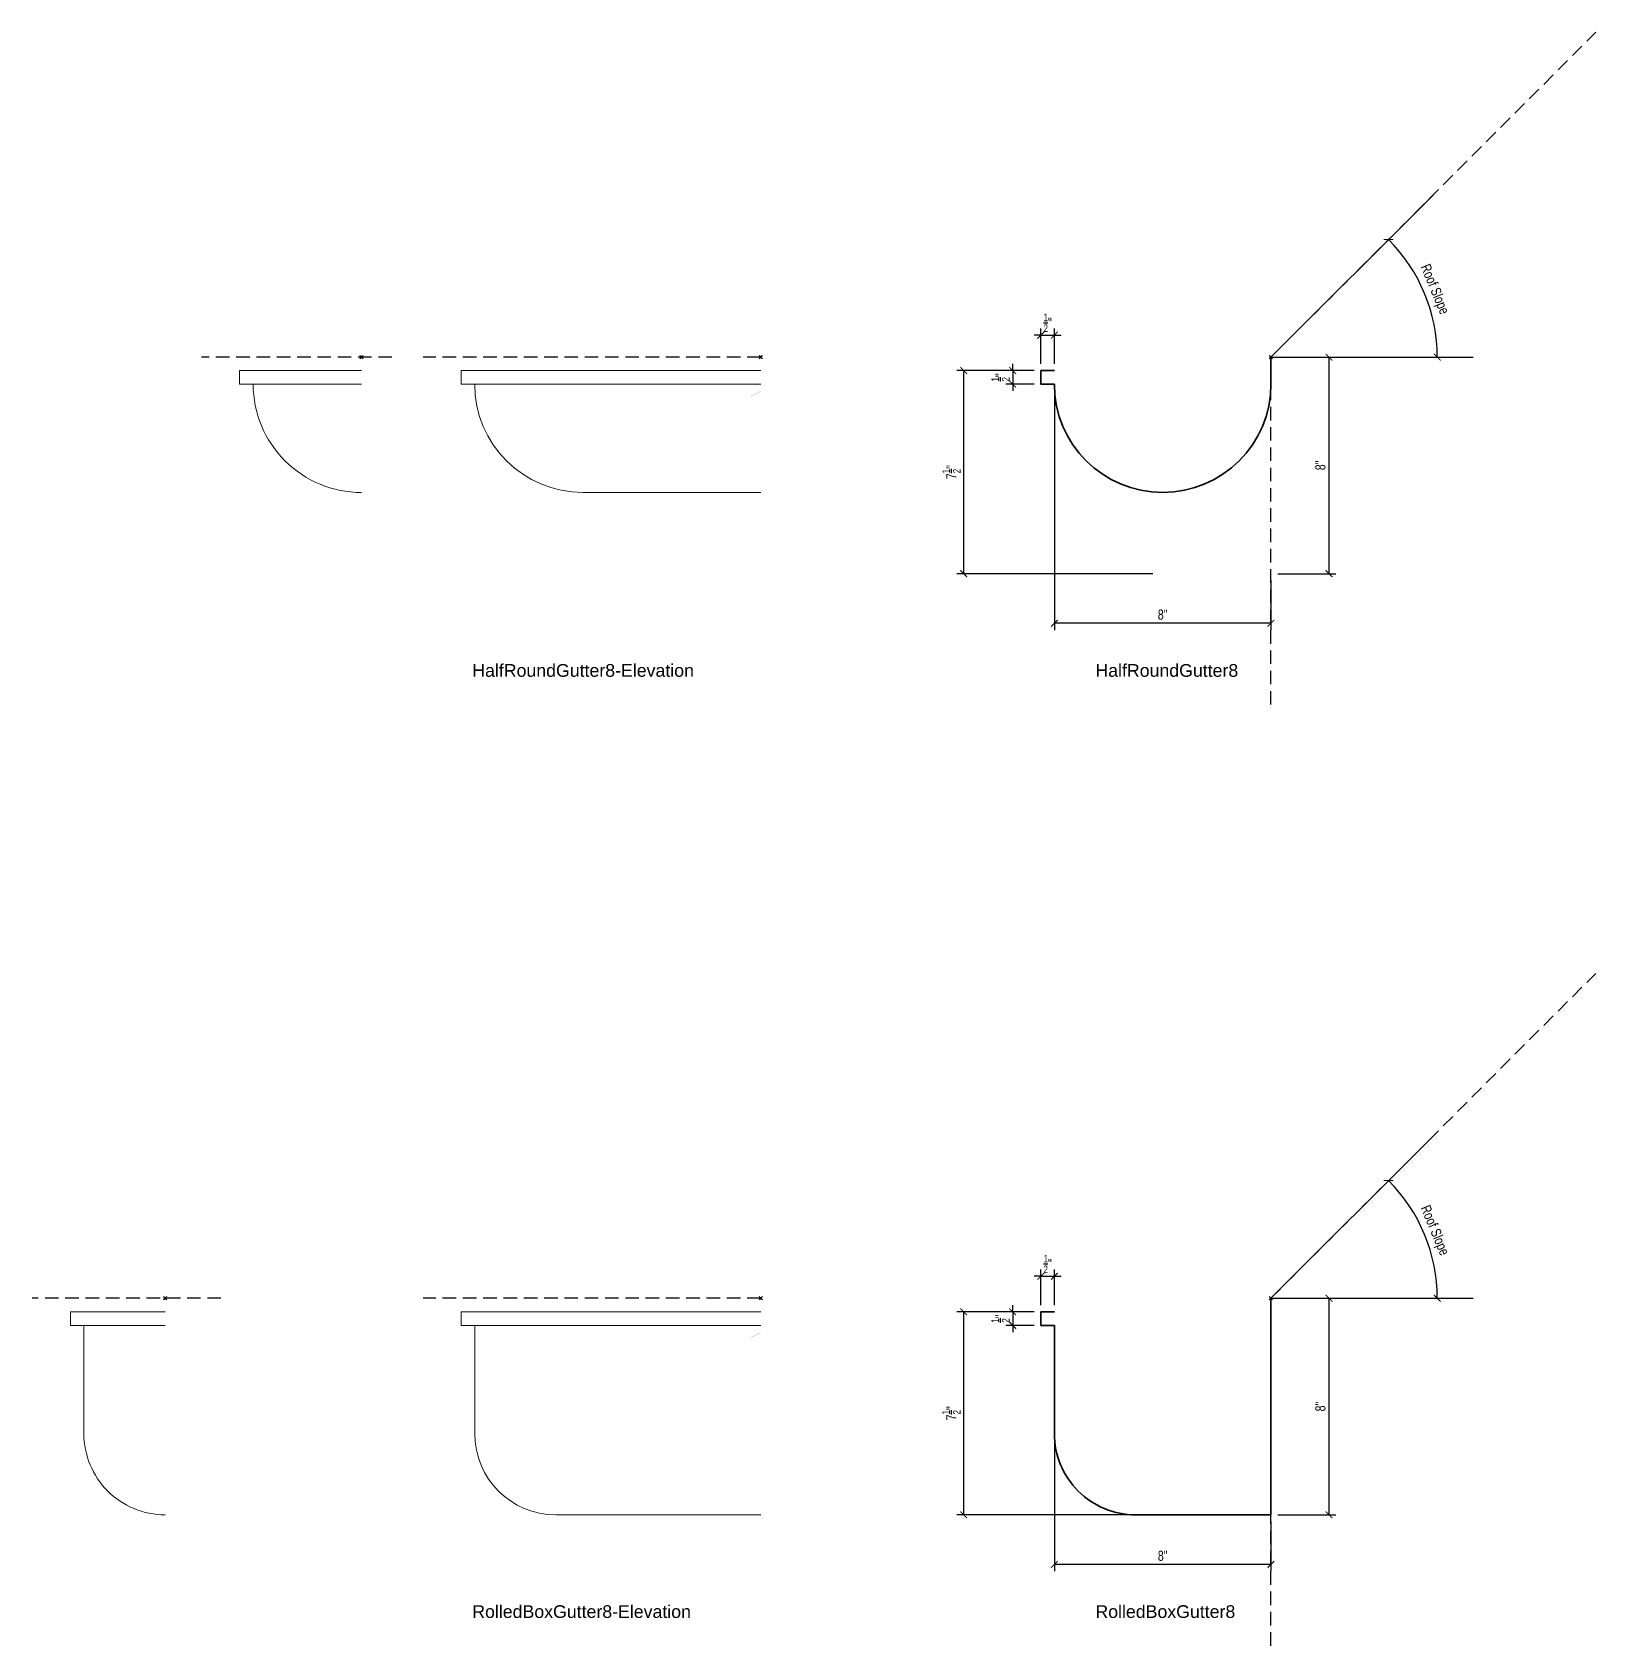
# Model space of a CAD drawing. Header units: inches. Extents: x 1550 to 1938, y 1113 to 1725.
# Drawn here: x 1803.4 to 1861.1, y 1444.2 to 1503.8 of the extents above; entities that cross this region are included whole.
import ezdxf
from ezdxf.enums import TextEntityAlignment as Align

# ---------------------------------------------------------------- set-up
doc = ezdxf.new("R2010")
doc.units = ezdxf.units.IN
doc.header["$LTSCALE"] = 4
doc.header["$MEASUREMENT"] = 0
doc.header["$PDMODE"] = 99
doc.header["$PDSIZE"] = 0.0625
doc.linetypes.add('HIDDEN2', pattern=[0.1875, 0.125, -0.0625])
doc.layers.get('Defpoints').update_dxf_attribs({"color": 121})
for name, color, linetype, lineweight in [('A-Anno-Dims', 211, 'Continuous', 25), ('A-Anno-Symb', 131, 'Continuous', 25), ('G-Anno-Ttlb', 213, 'Continuous', 50), ('SubStrate', 81, 'HIDDEN2', 25), ('Thin', 150, 'Continuous', 18), ('Wide', 212, 'Continuous', 35)]:
    doc.layers.add(name, color=color, linetype=linetype, lineweight=lineweight)
doc.layers.add('G-Anno-Nplt', color=140, linetype='Continuous', lineweight=18, plot=False)
doc.styles.add('Arch-Dim', font='arial.ttf', dxfattribs={"width": 0.75})
doc.styles.add('RomanS', font='romans.shx')
doc.dimstyles.new('Aec-Arch-I-3', dxfattribs={"dimscale": 4, "dimtxt": 0.09375, "dimasz": 0.0625, "dimexe": 0.0625, "dimexo": 0.0625, "dimgap": 0.03125, "dimtad": 1, "dimdec": 4, "dimzin": 3, "dimdsep": 46, "dimlunit": 4, "dimtxsty": 'Arch-Dim', "dimblk": 'ARCHTICK', "dimcen": 0.09375, "dimclrd": 8, "dimclre": 8, "dimazin": 2, "dimtfac": 0.75, "dimtdec": 4, "dimtix": 1, "dimtmove": 1, "dimatfit": 2, "dimldrblk": 'OPEN90', "dimfxl": 1, "dimtolj": 1, "dimtzin": 0, "dimarcsym": 0})

# ---------------------------------------------------------------- blocks, each defined once
blk = doc.blocks.new('Anno_Title_T2')
at = {"color": 0, "linetype": 'ByBlock', "lineweight": -2, "style": 'RomanS'}
blk.add_attdef('TITLE', (0, 0.5), '', height=1.25, dxfattribs=at)
blk.add_attdef('SCALE', text='', height=0.75, dxfattribs=at).set_placement((0, -0.5), align=Align.TOP_LEFT)
blk = doc.blocks.new('_ArchTick')
at = {"color": 0, "linetype": 'ByBlock', "const_width": 0.15}
blk.add_lwpolyline([(-0.5, -0.5), (0.5, 0.5)], dxfattribs=at)
blk = doc.blocks.new('*D277')
at = {"layer": 'A-Anno-Dims', "color": 8, "lineweight": -2, "transparency": 16777216}
blk.add_arc((1849.146, 1491.801), 6.145, 360, 45, dxfattribs=at)
at = {"layer": 'Defpoints', "color": 0, "transparency": 16777216}
for p in [(1861.146, 1503.801), (1855.082, 1493.391), (1849.146, 1491.801), (1849.146, 1491.801), (1856.618, 1491.801)]:
    blk.add_point(p, dxfattribs=at)
at = {"layer": 'A-Anno-Dims', "color": 8, "lineweight": -2, "transparency": 16777216, "xscale": 0.25, "yscale": 0.25, "zscale": 0.25}
for p, rotation in [((1853.491, 1496.146), 135.0000000000004), ((1855.291, 1491.801), 269.9999999999998)]:
    blk.add_blockref('_ArchTick', p, dxfattribs=dict(at, rotation=rotation))
at = {"layer": 'A-Anno-Dims', "color": 0, "transparency": 16777216, "insert": (1855.163, 1494.293), "char_height": 0.375, "attachment_point": 5, "rotation": 292.5, "style": 'Arch-Dim'}
blk.add_mtext('\\A1;Roof Slope', dxfattribs=at)
blk = doc.blocks.new('_Open90')
at = {"color": 0, "linetype": 'ByBlock', "lineweight": -2}
for p, q in [((0, 0), (-1, 0)), ((-0.5, 0.5), (0, 0)), ((0, 0), (-0.5, -0.5))]:
    blk.add_line(p, q, dxfattribs=at)
blk = doc.blocks.new('*D265')
at = {"layer": 'A-Anno-Dims', "color": 8, "lineweight": -2, "transparency": 16777216}
for p, q in [((1841.146, 1490.551), (1841.146, 1481.72)), ((1849.146, 1483.551), (1849.146, 1481.72)), ((1849.146, 1481.97), (1841.146, 1481.97))]:
    blk.add_line(p, q, dxfattribs=at)
at = {"layer": 'Defpoints', "color": 0, "transparency": 16777216}
for p in [(1841.146, 1490.801), (1849.146, 1483.801), (1841.146, 1481.97)]:
    blk.add_point(p, dxfattribs=at)
at = {"layer": 'A-Anno-Dims', "color": 8, "lineweight": -2, "transparency": 16777216, "xscale": 0.25, "yscale": 0.25, "zscale": 0.25, "rotation": 180}
blk.add_blockref('_ArchTick', (1841.146, 1481.97), dxfattribs=at)
at = {"layer": 'A-Anno-Dims', "color": 8, "lineweight": -2, "transparency": 16777216, "xscale": 0.25, "yscale": 0.25, "zscale": 0.25}
blk.add_blockref('_ArchTick', (1849.146, 1481.97), dxfattribs=at)
at = {"layer": 'A-Anno-Dims', "color": 0, "transparency": 16777216, "insert": (1845.146, 1482.286), "char_height": 0.375, "attachment_point": 5, "style": 'Arch-Dim'}
blk.add_mtext('\\A1;8"', dxfattribs=at)
blk = doc.blocks.new('*D266')
at = {"layer": 'A-Anno-Dims', "color": 8, "lineweight": -2, "transparency": 16777216}
for p, q in [((1849.396, 1491.801), (1851.541, 1491.801)), ((1851.291, 1491.801), (1851.291, 1483.801)), ((1849.396, 1483.801), (1851.541, 1483.801))]:
    blk.add_line(p, q, dxfattribs=at)
at = {"layer": 'Defpoints', "color": 0, "transparency": 16777216}
for p in [(1849.146, 1491.801), (1849.146, 1483.801), (1851.291, 1483.801)]:
    blk.add_point(p, dxfattribs=at)
at = {"layer": 'A-Anno-Dims', "color": 8, "lineweight": -2, "transparency": 16777216, "xscale": 0.25, "yscale": 0.25, "zscale": 0.25}
for p, rotation in [((1851.291, 1491.801), 90), ((1851.291, 1483.801), 270)]:
    blk.add_blockref('_ArchTick', p, dxfattribs=dict(at, rotation=rotation))
at = {"layer": 'A-Anno-Dims', "color": 0, "transparency": 16777216, "insert": (1850.975, 1487.801), "char_height": 0.375, "attachment_point": 5, "rotation": 90, "style": 'Arch-Dim'}
blk.add_mtext('\\A1;8"', dxfattribs=at)
blk = doc.blocks.new('*D267')
at = {"layer": 'A-Anno-Dims', "color": 8, "lineweight": -2, "transparency": 16777216}
for p, q in [((1840.396, 1491.301), (1837.545, 1491.301)), ((1837.795, 1483.801), (1837.795, 1491.301)), ((1844.786, 1483.801), (1837.545, 1483.801))]:
    blk.add_line(p, q, dxfattribs=at)
at = {"layer": 'Defpoints', "color": 0, "transparency": 16777216}
for p in [(1837.795, 1491.301), (1840.646, 1491.301), (1845.036, 1483.801)]:
    blk.add_point(p, dxfattribs=at)
at = {"layer": 'A-Anno-Dims', "color": 8, "lineweight": -2, "transparency": 16777216, "xscale": 0.25, "yscale": 0.25, "zscale": 0.25}
for p, rotation in [((1837.795, 1491.301), 90), ((1837.795, 1483.801), 270)]:
    blk.add_blockref('_ArchTick', p, dxfattribs=dict(at, rotation=rotation))
at = {"layer": 'A-Anno-Dims', "color": 0, "transparency": 16777216, "insert": (1837.341, 1487.551), "char_height": 0.375, "attachment_point": 5, "rotation": 90, "style": 'Arch-Dim'}
blk.add_mtext('\\A1;7{\\H0.750000x;\\S1/2;}"', dxfattribs=at)
blk = doc.blocks.new('*D278')
at = {"layer": 'A-Anno-Dims', "color": 8, "lineweight": -2, "transparency": 16777216}
for p, q in [((1840.646, 1492.613), (1840.396, 1492.613)), ((1840.646, 1491.551), (1840.646, 1492.863)), ((1840.646, 1492.613), (1841.146, 1492.613)), ((1841.146, 1491.551), (1841.146, 1492.863)), ((1841.146, 1492.613), (1841.396, 1492.613))]:
    blk.add_line(p, q, dxfattribs=at)
at = {"layer": 'Defpoints', "color": 0, "transparency": 16777216}
for p in [(1841.146, 1492.613), (1840.646, 1491.301), (1841.146, 1491.301)]:
    blk.add_point(p, dxfattribs=at)
at = {"layer": 'A-Anno-Dims', "color": 8, "lineweight": -2, "transparency": 16777216, "xscale": 0.25, "yscale": 0.25, "zscale": 0.25}
blk.add_blockref('_ArchTick', (1840.646, 1492.613), dxfattribs=at)
at = {"layer": 'A-Anno-Dims', "color": 8, "lineweight": -2, "transparency": 16777216, "xscale": 0.25, "yscale": 0.25, "zscale": 0.25, "rotation": 180}
blk.add_blockref('_ArchTick', (1841.146, 1492.613), dxfattribs=at)
at = {"layer": 'A-Anno-Dims', "color": 0, "transparency": 16777216, "insert": (1840.896, 1493.067), "char_height": 0.375, "attachment_point": 5, "style": 'Arch-Dim'}
blk.add_mtext('\\A1;{\\H0.750000x;\\S1/2;}"', dxfattribs=at)
blk = doc.blocks.new('*D279')
at = {"layer": 'A-Anno-Dims', "color": 8, "lineweight": -2, "transparency": 16777216}
for p, q in [((1840.396, 1491.301), (1839.355, 1491.301)), ((1839.605, 1491.301), (1839.605, 1491.551)), ((1839.605, 1491.301), (1839.605, 1490.801)), ((1840.396, 1490.801), (1839.355, 1490.801)), ((1839.605, 1490.801), (1839.605, 1490.551))]:
    blk.add_line(p, q, dxfattribs=at)
at = {"layer": 'Defpoints', "color": 0, "transparency": 16777216}
for p in [(1840.646, 1491.301), (1839.605, 1490.801), (1840.646, 1490.801)]:
    blk.add_point(p, dxfattribs=at)
at = {"layer": 'A-Anno-Dims', "color": 8, "lineweight": -2, "transparency": 16777216, "xscale": 0.25, "yscale": 0.25, "zscale": 0.25}
for p, rotation in [((1839.605, 1491.301), 270), ((1839.605, 1490.801), 90)]:
    blk.add_blockref('_ArchTick', p, dxfattribs=dict(at, rotation=rotation))
at = {"layer": 'A-Anno-Dims', "color": 0, "transparency": 16777216, "insert": (1839.151, 1491.051), "char_height": 0.375, "attachment_point": 5, "rotation": 90, "style": 'Arch-Dim'}
blk.add_mtext('\\A1;{\\H0.750000x;\\S1/2;}"', dxfattribs=at)
blk = doc.blocks.new('AecDtl_HalfRoundGutter8Section')
at = {"layer": 'Wide'}
blk.add_lwpolyline([(-8, -0.5), (-8.5, -0.5), (-8.5, -1), (-8, -1, 1), (0, -1), (0, 0), (6, 6)], format="xyb", dxfattribs=at)
blk = doc.blocks.new('*D299')
at = {"layer": 'A-Anno-Dims', "color": 8, "lineweight": -2, "transparency": 16777216}
blk.add_arc((1849.146, 1457.034), 6.145, 360, 45, dxfattribs=at)
at = {"layer": 'Defpoints', "color": 0, "transparency": 16777216}
for p in [(1861.146, 1469.034), (1855.082, 1458.625), (1849.146, 1457.034), (1849.146, 1457.034), (1856.618, 1457.034)]:
    blk.add_point(p, dxfattribs=at)
at = {"layer": 'A-Anno-Dims', "color": 8, "lineweight": -2, "transparency": 16777216, "xscale": 0.25, "yscale": 0.25, "zscale": 0.25}
for p, rotation in [((1853.491, 1461.38), 135.0000000000004), ((1855.291, 1457.034), 269.9999999999998)]:
    blk.add_blockref('_ArchTick', p, dxfattribs=dict(at, rotation=rotation))
at = {"layer": 'A-Anno-Dims', "color": 0, "transparency": 16777216, "insert": (1855.163, 1459.527), "char_height": 0.375, "attachment_point": 5, "rotation": 292.5, "style": 'Arch-Dim'}
blk.add_mtext('\\A1;Roof Slope', dxfattribs=at)
blk = doc.blocks.new('*D293')
at = {"layer": 'A-Anno-Dims', "color": 8, "lineweight": -2, "transparency": 16777216}
for p, q in [((1841.146, 1451.784), (1841.146, 1446.954)), ((1849.146, 1448.784), (1849.146, 1446.954)), ((1849.146, 1447.204), (1841.146, 1447.204))]:
    blk.add_line(p, q, dxfattribs=at)
at = {"layer": 'Defpoints', "color": 0, "transparency": 16777216}
for p in [(1841.146, 1452.034), (1849.146, 1449.034), (1841.146, 1447.204)]:
    blk.add_point(p, dxfattribs=at)
at = {"layer": 'A-Anno-Dims', "color": 8, "lineweight": -2, "transparency": 16777216, "xscale": 0.25, "yscale": 0.25, "zscale": 0.25, "rotation": 180}
blk.add_blockref('_ArchTick', (1841.146, 1447.204), dxfattribs=at)
at = {"layer": 'A-Anno-Dims', "color": 8, "lineweight": -2, "transparency": 16777216, "xscale": 0.25, "yscale": 0.25, "zscale": 0.25}
blk.add_blockref('_ArchTick', (1849.146, 1447.204), dxfattribs=at)
at = {"layer": 'A-Anno-Dims', "color": 0, "transparency": 16777216, "insert": (1845.146, 1447.52), "char_height": 0.375, "attachment_point": 5, "style": 'Arch-Dim'}
blk.add_mtext('\\A1;8"', dxfattribs=at)
blk = doc.blocks.new('*D294')
at = {"layer": 'A-Anno-Dims', "color": 8, "lineweight": -2, "transparency": 16777216}
for p, q in [((1849.396, 1457.034), (1851.541, 1457.034)), ((1851.291, 1457.034), (1851.291, 1449.034)), ((1849.396, 1449.034), (1851.541, 1449.034))]:
    blk.add_line(p, q, dxfattribs=at)
at = {"layer": 'Defpoints', "color": 0, "transparency": 16777216}
for p in [(1849.146, 1457.034), (1849.146, 1449.034), (1851.291, 1449.034)]:
    blk.add_point(p, dxfattribs=at)
at = {"layer": 'A-Anno-Dims', "color": 8, "lineweight": -2, "transparency": 16777216, "xscale": 0.25, "yscale": 0.25, "zscale": 0.25}
for p, rotation in [((1851.291, 1457.034), 90), ((1851.291, 1449.034), 270)]:
    blk.add_blockref('_ArchTick', p, dxfattribs=dict(at, rotation=rotation))
at = {"layer": 'A-Anno-Dims', "color": 0, "transparency": 16777216, "insert": (1850.975, 1453.034), "char_height": 0.375, "attachment_point": 5, "rotation": 90, "style": 'Arch-Dim'}
blk.add_mtext('\\A1;8"', dxfattribs=at)
blk = doc.blocks.new('*D295')
at = {"layer": 'A-Anno-Dims', "color": 8, "lineweight": -2, "transparency": 16777216}
for p, q in [((1840.396, 1456.534), (1837.545, 1456.534)), ((1837.795, 1449.034), (1837.795, 1456.534)), ((1843.896, 1449.034), (1837.545, 1449.034))]:
    blk.add_line(p, q, dxfattribs=at)
at = {"layer": 'Defpoints', "color": 0, "transparency": 16777216}
for p in [(1837.795, 1456.534), (1840.646, 1456.534), (1844.146, 1449.034)]:
    blk.add_point(p, dxfattribs=at)
at = {"layer": 'A-Anno-Dims', "color": 8, "lineweight": -2, "transparency": 16777216, "xscale": 0.25, "yscale": 0.25, "zscale": 0.25}
for p, rotation in [((1837.795, 1456.534), 90), ((1837.795, 1449.034), 270)]:
    blk.add_blockref('_ArchTick', p, dxfattribs=dict(at, rotation=rotation))
at = {"layer": 'A-Anno-Dims', "color": 0, "transparency": 16777216, "insert": (1837.341, 1452.784), "char_height": 0.375, "attachment_point": 5, "rotation": 90, "style": 'Arch-Dim'}
blk.add_mtext('\\A1;7{\\H0.750000x;\\S1/2;}"', dxfattribs=at)
blk = doc.blocks.new('*D306')
at = {"layer": 'A-Anno-Dims', "color": 8, "lineweight": -2, "transparency": 16777216}
for p, q in [((1840.646, 1456.784), (1840.646, 1458.096)), ((1841.146, 1456.784), (1841.146, 1458.096)), ((1840.646, 1457.846), (1840.396, 1457.846)), ((1840.646, 1457.846), (1841.146, 1457.846)), ((1841.146, 1457.846), (1841.396, 1457.846))]:
    blk.add_line(p, q, dxfattribs=at)
at = {"layer": 'Defpoints', "color": 0, "transparency": 16777216}
for p in [(1841.146, 1457.846), (1840.646, 1456.534), (1841.146, 1456.534)]:
    blk.add_point(p, dxfattribs=at)
at = {"layer": 'A-Anno-Dims', "color": 8, "lineweight": -2, "transparency": 16777216, "xscale": 0.25, "yscale": 0.25, "zscale": 0.25}
blk.add_blockref('_ArchTick', (1840.646, 1457.846), dxfattribs=at)
at = {"layer": 'A-Anno-Dims', "color": 8, "lineweight": -2, "transparency": 16777216, "xscale": 0.25, "yscale": 0.25, "zscale": 0.25, "rotation": 180}
blk.add_blockref('_ArchTick', (1841.146, 1457.846), dxfattribs=at)
at = {"layer": 'A-Anno-Dims', "color": 0, "transparency": 16777216, "insert": (1840.896, 1458.301), "char_height": 0.375, "attachment_point": 5, "style": 'Arch-Dim'}
blk.add_mtext('\\A1;{\\H0.750000x;\\S1/2;}"', dxfattribs=at)
blk = doc.blocks.new('*D307')
at = {"layer": 'A-Anno-Dims', "color": 8, "lineweight": -2, "transparency": 16777216}
for p, q in [((1839.605, 1456.534), (1839.605, 1456.784)), ((1840.396, 1456.534), (1839.355, 1456.534)), ((1839.605, 1456.534), (1839.605, 1456.034)), ((1840.396, 1456.034), (1839.355, 1456.034)), ((1839.605, 1456.034), (1839.605, 1455.784))]:
    blk.add_line(p, q, dxfattribs=at)
at = {"layer": 'Defpoints', "color": 0, "transparency": 16777216}
for p in [(1840.646, 1456.534), (1839.605, 1456.034), (1840.646, 1456.034)]:
    blk.add_point(p, dxfattribs=at)
at = {"layer": 'A-Anno-Dims', "color": 8, "lineweight": -2, "transparency": 16777216, "xscale": 0.25, "yscale": 0.25, "zscale": 0.25}
for p, rotation in [((1839.605, 1456.534), 270), ((1839.605, 1456.034), 90)]:
    blk.add_blockref('_ArchTick', p, dxfattribs=dict(at, rotation=rotation))
at = {"layer": 'A-Anno-Dims', "color": 0, "transparency": 16777216, "insert": (1839.151, 1456.284), "char_height": 0.375, "attachment_point": 5, "rotation": 90, "style": 'Arch-Dim'}
blk.add_mtext('\\A1;{\\H0.750000x;\\S1/2;}"', dxfattribs=at)
blk = doc.blocks.new('AecDtl_RolledBoxGutter8Section')
at = {"layer": 'Wide'}
blk.add_lwpolyline([(6, 6), (0, 0), (0, -8), (-5, -8, -0.414214), (-8, -5), (-8, -1), (-8.5, -1), (-8.5, -0.5), (-8, -0.5)], format="xyb", dxfattribs=at)
blk = doc.blocks.new('AecDtl_HlfRndGut8Elev')
at = {"layer": 'Thin'}
for p, q in [((-4.5, -0.5), (0, -0.5)), ((-4, -1), (0, -1))]:
    blk.add_line(p, q, dxfattribs=at)
blk.add_lwpolyline([(-4.5, -0.5), (-4.5, -1), (-4, -1)], dxfattribs=at)
blk.add_lwpolyline([(0, -5, -0.414214), (-4, -1), (-4.5, -1), (-4.5, -0.5)], format="xyb", dxfattribs=at)
blk = doc.blocks.new('AecDtl_RolBoxGut8Elev')
at = {"layer": 'Thin'}
for p, q in [((-3.5, -0.5), (0, -0.5)), ((-3, -1), (0, -1))]:
    blk.add_line(p, q, dxfattribs=at)
blk.add_lwpolyline([(-3.5, -0.5), (-3.5, -1), (-3, -1), (-3, -5)], dxfattribs=at)
blk.add_lwpolyline([(0, -8, -0.414214), (-3, -5, 0)], format="xyb", dxfattribs=at)

msp = doc.modelspace()

# ---------------------------------------------------------------- linework, layer by layer
at = {"layer": 'A-Anno-Dims'}
for p, q in [((1849.14595, 1491.80081), (1856.61755, 1491.80081)), ((1849.14595, 1457.03431), (1856.61755, 1457.03431))]:
    msp.add_line(p, q, dxfattribs=at)
at = {"layer": 'A-Anno-Symb', "const_width": 0.00375}
for points in [[(1830.29434, 1496.17041), (1830.29434, 1492.03569), (1830.29434, 1490.53569), (1829.91934, 1490.34819), (1830.66934, 1489.97319), (1830.29434, 1489.78569), (1830.29434, 1484.28569), (1830.29434, 1483.15096)], [(1830.29434, 1461.40391), (1830.29434, 1457.26918), (1830.29434, 1455.76918), (1829.91934, 1455.58168), (1830.66934, 1455.20668), (1830.29434, 1455.01918), (1830.29434, 1449.51918), (1830.29434, 1448.38445)]]:
    msp.add_lwpolyline(points, dxfattribs=at)
at = {"layer": 'G-Anno-Nplt'}
for p in [(1815.54378, 1491.80081), (1830.29434, 1491.80081), (1849.14595, 1491.80081), (1808.28906, 1457.03431), (1830.29434, 1457.03431), (1849.14595, 1457.03431)]:
    msp.add_point(p, dxfattribs=at)
at = {"layer": 'SubStrate'}
for points in [[(1849.14595, 1478.96557), (1849.14595, 1491.80081), (1861.14595, 1503.80081)], [(1816.66819, 1491.80081), (1809.63631, 1491.80081)], [(1830.29434, 1491.80081), (1817.82082, 1491.80081)], [(1849.14595, 1444.19906), (1849.14595, 1457.03431), (1861.14595, 1469.03431)], [(1810.35235, 1457.03431), (1803.3816, 1457.03431)], [(1830.29434, 1457.03431), (1817.82082, 1457.03431)]]:
    msp.add_lwpolyline(points, dxfattribs=at)
at = {"layer": 'Thin'}
for p, q in [((1819.22828, 1491.30081), (1830.29434, 1491.30081)), ((1819.72828, 1490.80081), (1830.29434, 1490.80081)), ((1823.72828, 1486.80081), (1830.29434, 1486.80081)), ((1819.22828, 1456.53431), (1830.29434, 1456.53431)), ((1819.72828, 1456.03431), (1830.29434, 1456.03431)), ((1822.72828, 1449.03431), (1830.29434, 1449.03431))]:
    msp.add_line(p, q, dxfattribs=at)
for points in [[(1819.22828, 1491.30081), (1819.22828, 1490.80081), (1819.72828, 1490.80081)], [(1819.22828, 1456.53431), (1819.22828, 1456.03431), (1819.72828, 1456.03431), (1819.72828, 1452.03431)]]:
    msp.add_lwpolyline(points, dxfattribs=at)
for points in [[(1823.72828, 1486.80081, -0.41421356), (1819.72828, 1490.80081), (1819.22828, 1490.80081), (1819.22828, 1491.30081)], [(1822.72828, 1449.03431, -0.41421356), (1819.72828, 1452.03431, 0)]]:
    msp.add_lwpolyline(points, format="xyb", dxfattribs=at)

# ---------------------------------------------------------------- block references
for name, p in [('AecDtl_HalfRoundGutter8Section', (1849.14595, 1491.80081)), ('AecDtl_HlfRndGut8Elev', (1815.54378, 1491.80081)), ('AecDtl_RolledBoxGutter8Section', (1849.14595, 1457.03431)), ('AecDtl_RolBoxGut8Elev', (1808.28906, 1457.03431))]:
    msp.add_blockref(name, p)
at = {"layer": 'G-Anno-Ttlb'}
ref = msp.add_blockref('Anno_Title_T2', (1819.6378, 1479.80482), dxfattribs=dict(at, xscale=0.375, yscale=0.375, zscale=0.375))
ref.add_attrib('TITLE', 'HalfRoundGutter8-Elevation', (1819.6378, 1479.99232), dxfattribs={"layer": '0', "color": 0, "linetype": 'ByBlock', "lineweight": -2, "height": 0.46875, "style": 'Arch-Dim'})
ref = msp.add_blockref('Anno_Title_T2', (1842.6607, 1479.80482), dxfattribs=dict(at, xscale=0.375, yscale=0.375, zscale=0.375))
ref.add_attrib('TITLE', 'HalfRoundGutter8', (1842.6607, 1479.99232), dxfattribs={"layer": '0', "color": 0, "linetype": 'ByBlock', "lineweight": -2, "height": 0.46875, "style": 'Arch-Dim'})
ref = msp.add_blockref('Anno_Title_T2', (1819.6378, 1445.03831), dxfattribs=dict(at, xscale=0.375, yscale=0.375, zscale=0.375))
ref.add_attrib('TITLE', 'RolledBoxGutter8-Elevation', (1819.6378, 1445.22581), dxfattribs={"layer": '0', "color": 0, "linetype": 'ByBlock', "lineweight": -2, "height": 0.46875, "style": 'Arch-Dim'})
ref = msp.add_blockref('Anno_Title_T2', (1842.6607, 1445.03831), dxfattribs=dict(at, xscale=0.375, yscale=0.375, zscale=0.375))
ref.add_attrib('TITLE', 'RolledBoxGutter8', (1842.6607, 1445.22581), dxfattribs={"layer": '0', "color": 0, "linetype": 'ByBlock', "lineweight": -2, "height": 0.46875, "style": 'Arch-Dim'})

# ---------------------------------------------------------------- dimensions: what is measured, and where the dimension line sits
at = {"layer": 'A-Anno-Dims'}
for base, line1, line2, picture, middle in [((1855.08195, 1493.39136), ((1849.14595, 1491.80081), (1861.14595, 1503.80081)), ((1849.14595, 1491.80081), (1856.61755, 1491.80081)), '*D277', (1855.16332, 1494.29329)), ((1855.08195, 1458.62485), ((1849.14595, 1457.03431), (1861.14595, 1469.03431)), ((1849.14595, 1457.03431), (1856.61755, 1457.03431)), '*D299', (1855.16332, 1459.52678))]:
    dim = msp.add_angular_dim_2l(base=base, line1=line1, line2=line2, text='Roof Slope', dimstyle='Aec-Arch-I-3', dxfattribs=at)
    dim.commit()
    dim.dimension.update_dxf_attribs({"geometry": picture, "text_midpoint": middle})
for base, p1, p2, picture, middle in [((1841.14595, 1492.61298), (1840.64595, 1491.30081), (1841.14595, 1491.30081), '*D278', (1840.89595, 1493.06725)), ((1841.14595, 1481.97002), (1849.14595, 1483.80081), (1841.14595, 1490.80081), '*D265', (1845.14595, 1482.28648)), ((1841.14595, 1457.84647), (1840.64595, 1456.53431), (1841.14595, 1456.53431), '*D306', (1840.89595, 1458.30075)), ((1841.14595, 1447.20351), (1849.14595, 1449.03431), (1841.14595, 1452.03431), '*D293', (1845.14595, 1447.51998))]:
    dim = msp.add_linear_dim(base=base, p1=p1, p2=p2, dimstyle='Aec-Arch-I-3', dxfattribs=at)
    dim.commit()
    dim.dimension.update_dxf_attribs({"geometry": picture, "text_midpoint": middle})
for base, p1, p2, picture, middle in [((1851.29135, 1483.80081), (1849.14595, 1491.80081), (1849.14595, 1483.80081), '*D266', (1850.97488, 1487.80081)), ((1837.79529, 1491.30081), (1845.03599, 1483.80081), (1840.64595, 1491.30081), '*D267', (1837.34101, 1487.55081)), ((1839.60548, 1490.80081), (1840.64595, 1491.30081), (1840.64595, 1490.80081), '*D279', (1839.1512, 1491.05081)), ((1837.79529, 1456.53431), (1844.14595, 1449.03431), (1840.64595, 1456.53431), '*D295', (1837.34101, 1452.78431)), ((1839.60548, 1456.03431), (1840.64595, 1456.53431), (1840.64595, 1456.03431), '*D307', (1839.1512, 1456.28431)), ((1851.29135, 1449.03431), (1849.14595, 1457.03431), (1849.14595, 1449.03431), '*D294', (1850.97488, 1453.03431))]:
    dim = msp.add_linear_dim(base=base, p1=p1, p2=p2, angle=90, dimstyle='Aec-Arch-I-3', dxfattribs=at)
    dim.commit()
    dim.dimension.update_dxf_attribs({"geometry": picture, "text_midpoint": middle})

doc.saveas('drawing.dxf')
